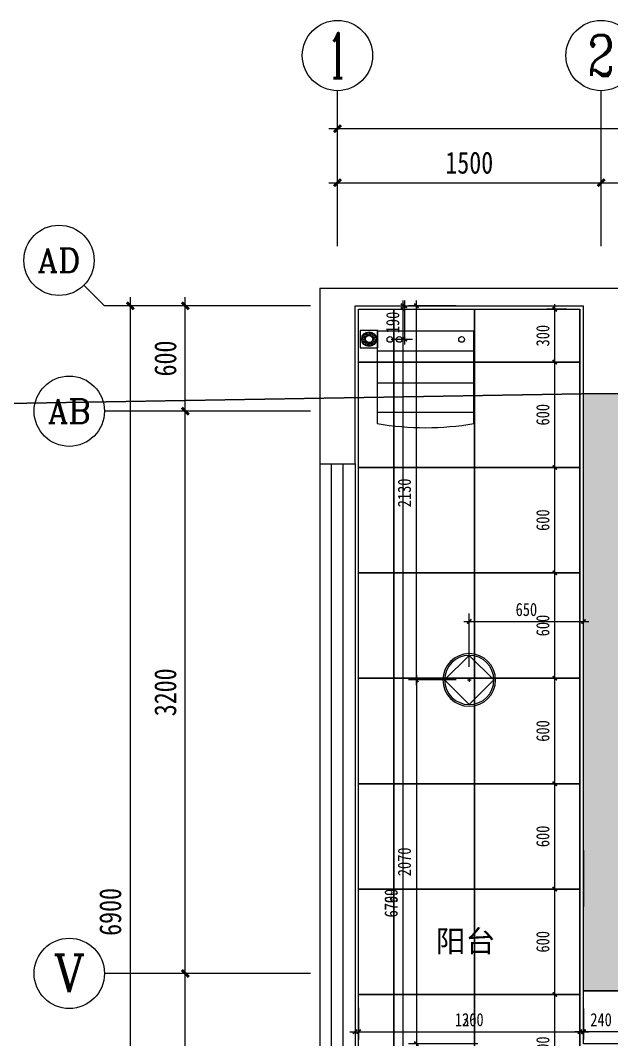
# Model space of a CAD drawing. Extents: x 3479 to 4537415, y 306 to 366510.
# Drawn here: x 4388179 to 4391543, y 276686 to 282488 of the extents above; entities that cross this region are included whole.
import ezdxf
from ezdxf.enums import TextEntityAlignment as Align

# ---------------------------------------------------------------- set-up
doc = ezdxf.new("R2010")
doc.units = 0
doc.header["$LTSCALE"] = 10
doc.header["$MEASUREMENT"] = 0
doc.header["$PDMODE"] = 35
doc.linetypes.add('DASH', pattern=[0.35, 0.25, -0.1])
doc.layers.get('Defpoints').update_dxf_attribs({"color": 49, "linetype": 'DASH'})
for name, color, linetype in [('AXIS', 3, 'Continuous'), ('AXIS_TEXT', 7, 'Continuous'), ('C-LIGHT', 3, 'Continuous'), ('C-LIGHT-DIM', 3, 'Continuous'), ('COLU', 1, 'Continuous'), ('COLU_HATCH', 251, 'Continuous'), ('P-FLOOR', 117, 'Continuous'), ('P-FURNITURE', 8, 'Continuous'), ('P-NEWWALL', 3, 'Continuous'), ('P-TEXT', 15, 'Continuous'), ('P-WALL', 5, 'Continuous'), ('P-WALL FIN', 4, 'Continuous'), ('P-WALL-DIM', 3, 'Continuous'), ('P-WINDOWS', 134, 'Continuous'), ('PUB_DIM', 3, 'Continuous'), ('问题', 2, 'DASH')]:
    doc.layers.add(name, color=color, linetype=linetype)
doc.styles.add('-宋体', font='simkai.ttf', dxfattribs={"width": 0.8})
doc.styles.add('_TCH_AXIS', font='COMPLEX', dxfattribs={"bigfont": 'GBCBIG'})
doc.styles.add('COMPLEX', font='COMPLEX')
doc.styles.add('WRYH', font='')
doc.styles.get('WRYH').set_extended_font_data('Microsoft YaHei')
doc.dimstyles.new('DIM-030', dxfattribs={"dimscale": 30, "dimtxt": 2.5, "dimasz": 0.8, "dimexe": 1.5, "dimexo": 2.5, "dimgap": 1, "dimtad": 1, "dimdec": 0, "dimzin": 12, "dimdsep": 46, "dimtxsty": '-宋体', "dimblk": 'ARCHTICK', "dimcen": 0, "dimdle": 1, "dimclrd": 256, "dimclre": 256, "dimclrt": 9, "dimadec": 0, "dimazin": 0, "dimtfac": 1, "dimtdec": 0, "dimtmove": 2, "dimatfit": 3, "dimldrblk": 'DOT', "dimfxl": 1, "dimtolj": 1, "dimtzin": 12, "dimarcsym": 0})
doc.dimstyles.new('DIM-050', dxfattribs={"dimscale": 50, "dimtxt": 2.5, "dimasz": 0.8, "dimexe": 1.5, "dimexo": 2.5, "dimgap": 1, "dimtad": 1, "dimdec": 0, "dimzin": 12, "dimdsep": 46, "dimtxsty": '-宋体', "dimblk": 'ARCHTICK', "dimcen": 0, "dimdle": 1, "dimclrd": 256, "dimclre": 256, "dimclrt": 9, "dimadec": 0, "dimazin": 0, "dimtfac": 1, "dimtdec": 0, "dimtix": 1, "dimtmove": 2, "dimatfit": 3, "dimldrblk": 'DOT', "dimfxl": 1.5, "dimtolj": 1, "dimtzin": 12, "dimarcsym": 0})

# ---------------------------------------------------------------- blocks, each defined once
blk = doc.blocks.new('A$C08FD2BA4')
at = {"layer": 'P-FURNITURE'}
for p, q in [((526.3, 550), (0, 550)), ((0, 550), (0, 0)), ((113.7, 550), (113.7, 0)), ((296.2, 550), (296.2, 0)), ((464.2, 550), (464.2, 0)), ((0, 0), (526.3, 0))]:
    blk.add_line(p, q, dxfattribs=at)
for centre in [(47.4, 479.7), (47.4, 125), (47.4, 71.6)]:
    blk.add_circle(centre, 16.3, dxfattribs=at)
blk.add_arc((-1057.3, 275), 1607.3, 350.14865, 9.85138, dxfattribs=at)
blk = doc.blocks.new('_ArchTick')
at = {"color": 0, "linetype": 'ByBlock', "const_width": 0.4}
blk.add_lwpolyline([(-0.5, -0.5), (0.5, 0.5)], dxfattribs=at)
blk = doc.blocks.new('*D1446')
at = {"layer": 'Defpoints', "color": 0, "transparency": 16777216}
for p in [(4389117.6, 280863.2), (4389631.1, 280863.2), (4389631.1, 280263.2)]:
    blk.add_point(p, dxfattribs=at)
at = {"layer": 'PUB_DIM', "lineweight": -2, "transparency": 16777216}
for p, q in [((4389117.6, 280213.2), (4389117.6, 280913.2)), ((4389506.1, 280863.2), (4389042.6, 280863.2)), ((4389506.1, 280263.2), (4389042.6, 280263.2))]:
    blk.add_line(p, q, dxfattribs=at)
at = {"layer": 'PUB_DIM', "lineweight": -2, "transparency": 16777216, "xscale": 40, "yscale": 40, "zscale": 40}
for p, rotation in [((4389117.6, 280863.2), 90), ((4389117.6, 280263.2), 270)]:
    blk.add_blockref('_ArchTick', p, dxfattribs=dict(at, rotation=rotation))
at = {"layer": 'PUB_DIM', "color": 9, "transparency": 16777216, "insert": (4389004.4, 280563.2), "char_height": 125, "attachment_point": 5, "rotation": 90, "style": '-宋体'}
blk.add_mtext('\\A1;600', dxfattribs=at)
blk = doc.blocks.new('_Dot')
at = {"color": 0, "linetype": 'ByBlock', "lineweight": -2}
blk.add_line((-0.5, 0), (-1, 0), dxfattribs=at)
at = {"color": 0, "linetype": 'ByBlock', "const_width": 0.5}
blk.add_lwpolyline([(-0.25, 0, 1), (0.25, 0, 1)], format="xyb", close=True, dxfattribs=at)
blk = doc.blocks.new('*D1447')
at = {"layer": 'Defpoints', "color": 0, "transparency": 16777216}
for p in [(4389117.6, 280263.2), (4389631.1, 280263.2), (4389631.1, 277063.2)]:
    blk.add_point(p, dxfattribs=at)
at = {"layer": 'PUB_DIM', "lineweight": -2, "transparency": 16777216}
for p, q in [((4389117.6, 277013.2), (4389117.6, 280313.2)), ((4389506.1, 280263.2), (4389042.6, 280263.2)), ((4389506.1, 277063.2), (4389042.6, 277063.2))]:
    blk.add_line(p, q, dxfattribs=at)
at = {"layer": 'PUB_DIM', "lineweight": -2, "transparency": 16777216, "xscale": 40, "yscale": 40, "zscale": 40}
for p, rotation in [((4389117.6, 280263.2), 90), ((4389117.6, 277063.2), 270)]:
    blk.add_blockref('_ArchTick', p, dxfattribs=dict(at, rotation=rotation))
at = {"layer": 'PUB_DIM', "color": 9, "transparency": 16777216, "insert": (4389004.4, 278663.2), "char_height": 125, "attachment_point": 5, "rotation": 90, "style": '-宋体'}
blk.add_mtext('\\A1;3200', dxfattribs=at)
blk = doc.blocks.new('*D247')
at = {"layer": 'Defpoints', "color": 0, "transparency": 16777216}
for p in [(4389117.6, 277063.2), (4389631.1, 277063.2), (4389631.1, 273963.2)]:
    blk.add_point(p, dxfattribs=at)
at = {"layer": 'PUB_DIM', "lineweight": -2, "transparency": 16777216}
for p, q in [((4389117.6, 273913.2), (4389117.6, 277113.2)), ((4389506.1, 277063.2), (4389042.6, 277063.2)), ((4389506.1, 273963.2), (4389042.6, 273963.2))]:
    blk.add_line(p, q, dxfattribs=at)
at = {"layer": 'PUB_DIM', "lineweight": -2, "transparency": 16777216, "xscale": 40, "yscale": 40, "zscale": 40}
for p, rotation in [((4389117.6, 277063.2), 90), ((4389117.6, 273963.2), 270)]:
    blk.add_blockref('_ArchTick', p, dxfattribs=dict(at, rotation=rotation))
at = {"layer": 'PUB_DIM', "color": 9, "transparency": 16777216, "insert": (4388934.4, 275513.2), "char_height": 125, "attachment_point": 5, "rotation": 90, "style": '-宋体'}
blk.add_mtext('\\A1;3100', dxfattribs=at)
blk = doc.blocks.new('*D483')
at = {"layer": 'Defpoints', "color": 0, "transparency": 16777216}
for p in [(4391483.5, 281563.9), (4389983.5, 281140), (4391483.5, 281140)]:
    blk.add_point(p, dxfattribs=at)
at = {"layer": 'PUB_DIM', "lineweight": -2, "transparency": 16777216}
for p, q in [((4389983.5, 281265), (4389983.5, 281638.9)), ((4391483.5, 281265), (4391483.5, 281638.9)), ((4389933.5, 281563.9), (4391533.5, 281563.9))]:
    blk.add_line(p, q, dxfattribs=at)
at = {"layer": 'PUB_DIM', "lineweight": -2, "transparency": 16777216, "xscale": 40, "yscale": 40, "zscale": 40, "rotation": 180}
blk.add_blockref('_ArchTick', (4389983.5, 281563.9), dxfattribs=at)
at = {"layer": 'PUB_DIM', "lineweight": -2, "transparency": 16777216, "xscale": 40, "yscale": 40, "zscale": 40}
blk.add_blockref('_ArchTick', (4391483.5, 281563.9), dxfattribs=at)
at = {"layer": 'PUB_DIM', "color": 9, "transparency": 16777216, "insert": (4390733.5, 281677.1), "char_height": 125, "attachment_point": 5, "style": '-宋体'}
blk.add_mtext('\\A1;1500', dxfattribs=at)
blk = doc.blocks.new('*D484')
at = {"layer": 'Defpoints', "color": 0, "transparency": 16777216}
for p in [(4394683.5, 281563.9), (4391483.5, 281140), (4394683.5, 281140)]:
    blk.add_point(p, dxfattribs=at)
at = {"layer": 'PUB_DIM', "lineweight": -2, "transparency": 16777216}
for p, q in [((4391483.5, 281265), (4391483.5, 281638.9)), ((4394683.5, 281265), (4394683.5, 281638.9)), ((4391433.5, 281563.9), (4394733.5, 281563.9))]:
    blk.add_line(p, q, dxfattribs=at)
at = {"layer": 'PUB_DIM', "lineweight": -2, "transparency": 16777216, "xscale": 40, "yscale": 40, "zscale": 40, "rotation": 180}
blk.add_blockref('_ArchTick', (4391483.5, 281563.9), dxfattribs=at)
at = {"layer": 'PUB_DIM', "lineweight": -2, "transparency": 16777216, "xscale": 40, "yscale": 40, "zscale": 40}
blk.add_blockref('_ArchTick', (4394683.5, 281563.9), dxfattribs=at)
at = {"layer": 'PUB_DIM', "color": 9, "transparency": 16777216, "insert": (4393083.5, 281677.1), "char_height": 125, "attachment_point": 5, "style": '-宋体'}
blk.add_mtext('\\A1;3200', dxfattribs=at)
blk = doc.blocks.new('*D481')
at = {"layer": 'Defpoints', "color": 0, "transparency": 16777216}
for p in [(4398383.5, 281871.5), (4389983.5, 281140), (4398383.5, 281140)]:
    blk.add_point(p, dxfattribs=at)
at = {"layer": 'PUB_DIM', "lineweight": -2, "transparency": 16777216}
for p, q in [((4389983.5, 281265), (4389983.5, 281946.5)), ((4398383.5, 281265), (4398383.5, 281946.5)), ((4389933.5, 281871.5), (4398433.5, 281871.5))]:
    blk.add_line(p, q, dxfattribs=at)
at = {"layer": 'PUB_DIM', "lineweight": -2, "transparency": 16777216, "xscale": 40, "yscale": 40, "zscale": 40, "rotation": 180}
blk.add_blockref('_ArchTick', (4389983.5, 281871.5), dxfattribs=at)
at = {"layer": 'PUB_DIM', "lineweight": -2, "transparency": 16777216, "xscale": 40, "yscale": 40, "zscale": 40}
blk.add_blockref('_ArchTick', (4398383.5, 281871.5), dxfattribs=at)
at = {"layer": 'PUB_DIM', "color": 9, "transparency": 16777216, "insert": (4394183.5, 281984.7), "char_height": 125, "attachment_point": 5, "style": '-宋体'}
blk.add_mtext('\\A1;8400', dxfattribs=at)
blk = doc.blocks.new('*D246')
at = {"layer": 'Defpoints', "color": 0, "transparency": 16777216}
for p in [(4389631.1, 280863.2), (4388804.4, 273963.2), (4389631.1, 273963.2)]:
    blk.add_point(p, dxfattribs=at)
at = {"layer": 'PUB_DIM', "lineweight": -2, "transparency": 16777216}
for p, q in [((4388804.4, 280913.2), (4388804.4, 273913.2)), ((4389506.1, 280863.2), (4388729.4, 280863.2)), ((4389506.1, 273963.2), (4388729.4, 273963.2))]:
    blk.add_line(p, q, dxfattribs=at)
at = {"layer": 'PUB_DIM', "lineweight": -2, "transparency": 16777216, "xscale": 40, "yscale": 40, "zscale": 40}
for p, rotation in [((4388804.4, 280863.2), 90), ((4388804.4, 273963.2), 270)]:
    blk.add_blockref('_ArchTick', p, dxfattribs=dict(at, rotation=rotation))
at = {"layer": 'PUB_DIM', "color": 9, "transparency": 16777216, "insert": (4388691.2, 277413.2), "char_height": 125, "attachment_point": 5, "rotation": 90, "style": '-宋体'}
blk.add_mtext('\\A1;6900', dxfattribs=at)
blk = doc.blocks.new('*D126')
at = {"layer": 'Defpoints', "color": 0, "ltscale": 2, "transparency": 16777216}
for p in [(4390103.5, 276941.4), (4391363.5, 276937.7), (4391363.5, 276731.6)]:
    blk.add_point(p, dxfattribs=at)
at = {"layer": 'P-WALL-DIM', "lineweight": -2, "ltscale": 2, "transparency": 16777216}
for p, q in [((4390103.5, 276866.4), (4390103.5, 276686.6)), ((4391363.5, 276862.7), (4391363.5, 276686.6)), ((4390073.5, 276731.6), (4391393.5, 276731.6))]:
    blk.add_line(p, q, dxfattribs=at)
at = {"layer": 'P-WALL-DIM', "lineweight": -2, "ltscale": 2, "transparency": 16777216, "xscale": 24, "yscale": 24, "zscale": 24, "rotation": 180}
blk.add_blockref('_ArchTick', (4390103.5, 276731.6), dxfattribs=at)
at = {"layer": 'P-WALL-DIM', "lineweight": -2, "ltscale": 2, "transparency": 16777216, "xscale": 24, "yscale": 24, "zscale": 24}
blk.add_blockref('_ArchTick', (4391363.5, 276731.6), dxfattribs=at)
at = {"layer": 'P-WALL-DIM', "color": 9, "ltscale": 2, "transparency": 16777216, "insert": (4390733.5, 276799.5), "char_height": 75, "attachment_point": 5, "style": '-宋体'}
blk.add_mtext('\\A1;1260', dxfattribs=at)
blk = doc.blocks.new('*D125')
at = {"layer": 'Defpoints', "color": 0, "ltscale": 2, "transparency": 16777216}
for p in [(4390103.5, 280843.2), (4390356.7, 280843.2), (4390103.5, 274083.2)]:
    blk.add_point(p, dxfattribs=at)
at = {"layer": 'P-WALL-DIM', "lineweight": -2, "ltscale": 2, "transparency": 16777216}
for p, q in [((4390356.7, 274053.2), (4390356.7, 280873.2)), ((4390178.5, 280843.2), (4390401.7, 280843.2)), ((4390178.5, 274083.2), (4390401.7, 274083.2))]:
    blk.add_line(p, q, dxfattribs=at)
at = {"layer": 'P-WALL-DIM', "lineweight": -2, "ltscale": 2, "transparency": 16777216, "xscale": 24, "yscale": 24, "zscale": 24}
for p, rotation in [((4390356.7, 280843.2), 90), ((4390356.7, 274083.2), 270)]:
    blk.add_blockref('_ArchTick', p, dxfattribs=dict(at, rotation=rotation))
at = {"layer": 'P-WALL-DIM', "color": 9, "ltscale": 2, "transparency": 16777216, "insert": (4390288.8, 277463.2), "char_height": 75, "attachment_point": 5, "rotation": 90, "style": '-宋体'}
blk.add_mtext('\\A1;6760', dxfattribs=at)
blk = doc.blocks.new('吸顶灯')
at = {"layer": 'C-LIGHT', "color": 8}
for p, q in [((0, 140), (-140, 0)), ((140, 0), (0, 140)), ((-140, 0), (0, -140)), ((0, 10), (0, -10)), ((10, 0), (-10, 0)), ((0, -140), (140, 0))]:
    blk.add_line(p, q, dxfattribs=at)
at = {"layer": 'C-LIGHT'}
blk.add_circle((0, 0), 150, dxfattribs=at)
at = {"layer": 'C-LIGHT', "color": 8}
blk.add_circle((0, 0), 140, dxfattribs=at)
blk = doc.blocks.new('*D192')
at = {"layer": 'C-LIGHT-DIM', "lineweight": -2, "transparency": 16777216}
for p, q in [((4390733.5, 278808.4), (4390733.5, 279111.4)), ((4391383.5, 278808.4), (4391383.5, 279111.4)), ((4390703.5, 279066.4), (4391413.5, 279066.4))]:
    blk.add_line(p, q, dxfattribs=at)
at = {"layer": 'Defpoints', "color": 0, "transparency": 16777216}
for p in [(4391383.5, 279066.4), (4390733.5, 278733.4), (4391383.5, 278733.4)]:
    blk.add_point(p, dxfattribs=at)
at = {"layer": 'C-LIGHT-DIM', "lineweight": -2, "transparency": 16777216, "xscale": 24, "yscale": 24, "zscale": 24, "rotation": 180}
blk.add_blockref('_ArchTick', (4390733.5, 279066.4), dxfattribs=at)
at = {"layer": 'C-LIGHT-DIM', "lineweight": -2, "transparency": 16777216, "xscale": 24, "yscale": 24, "zscale": 24}
blk.add_blockref('_ArchTick', (4391383.5, 279066.4), dxfattribs=at)
at = {"layer": 'C-LIGHT-DIM', "color": 9, "transparency": 16777216, "insert": (4391058.5, 279134.3), "char_height": 75, "attachment_point": 5, "style": '-宋体'}
blk.add_mtext('\\A1;650', dxfattribs=at)
blk = doc.blocks.new('*D193')
at = {"layer": 'C-LIGHT-DIM', "lineweight": -2, "transparency": 16777216}
for p, q in [((4390432.5, 278763.4), (4390432.5, 276633.2)), ((4390658.5, 278733.4), (4390387.5, 278733.4)), ((4390781.9, 276663.2), (4390387.5, 276663.2))]:
    blk.add_line(p, q, dxfattribs=at)
at = {"layer": 'Defpoints', "color": 0, "transparency": 16777216}
for p in [(4390733.5, 278733.4), (4390432.5, 276663.2), (4390856.9, 276663.2)]:
    blk.add_point(p, dxfattribs=at)
at = {"layer": 'C-LIGHT-DIM', "lineweight": -2, "transparency": 16777216, "xscale": 24, "yscale": 24, "zscale": 24}
for p, rotation in [((4390432.5, 278733.4), 90), ((4390432.5, 276663.2), 270)]:
    blk.add_blockref('_ArchTick', p, dxfattribs=dict(at, rotation=rotation))
at = {"layer": 'C-LIGHT-DIM', "color": 9, "transparency": 16777216, "insert": (4390364.6, 277698.3), "char_height": 75, "attachment_point": 5, "rotation": 90, "style": '-宋体'}
blk.add_mtext('\\A1;2070', dxfattribs=at)
blk = doc.blocks.new('*D194')
at = {"layer": 'C-LIGHT-DIM', "lineweight": -2, "transparency": 16777216}
for p, q in [((4390432.5, 276693.2), (4390432.5, 275623.4)), ((4390781.9, 276663.2), (4390387.5, 276663.2)), ((4390658.5, 275653.4), (4390387.5, 275653.4))]:
    blk.add_line(p, q, dxfattribs=at)
at = {"layer": 'Defpoints', "color": 0, "transparency": 16777216}
for p in [(4390856.9, 276663.2), (4390432.5, 275653.4), (4390733.5, 275653.4)]:
    blk.add_point(p, dxfattribs=at)
at = {"layer": 'C-LIGHT-DIM', "lineweight": -2, "transparency": 16777216, "xscale": 24, "yscale": 24, "zscale": 24}
for p, rotation in [((4390432.5, 276663.2), 90), ((4390432.5, 275653.4), 270)]:
    blk.add_blockref('_ArchTick', p, dxfattribs=dict(at, rotation=rotation))
at = {"layer": 'C-LIGHT-DIM', "color": 9, "transparency": 16777216, "insert": (4390364.6, 276158.3), "char_height": 75, "attachment_point": 5, "rotation": 90, "style": '-宋体'}
blk.add_mtext('\\A1;1010', dxfattribs=at)
blk = doc.blocks.new('*D197')
at = {"layer": 'C-LIGHT-DIM', "lineweight": -2, "transparency": 16777216}
for p, q in [((4390658.5, 280863.2), (4390387.5, 280863.2)), ((4390432.5, 278703.4), (4390432.5, 280893.2)), ((4390658.5, 278733.4), (4390387.5, 278733.4))]:
    blk.add_line(p, q, dxfattribs=at)
at = {"layer": 'Defpoints', "color": 0, "transparency": 16777216}
for p in [(4390432.5, 280863.2), (4390733.5, 280863.2), (4390733.5, 278733.4)]:
    blk.add_point(p, dxfattribs=at)
at = {"layer": 'C-LIGHT-DIM', "lineweight": -2, "transparency": 16777216, "xscale": 24, "yscale": 24, "zscale": 24}
for p, rotation in [((4390432.5, 280863.2), 90), ((4390432.5, 278733.4), 270)]:
    blk.add_blockref('_ArchTick', p, dxfattribs=dict(at, rotation=rotation))
at = {"layer": 'C-LIGHT-DIM', "color": 9, "transparency": 16777216, "insert": (4390364.6, 279798.3), "char_height": 75, "attachment_point": 5, "rotation": 90, "style": '-宋体'}
blk.add_mtext('\\A1;2130', dxfattribs=at)
blk = doc.blocks.new('*D213')
at = {"layer": 'Defpoints', "color": 0, "transparency": 16777216}
for p in [(4391363.5, 276937.7), (4391603.5, 276943.2), (4391363.5, 276731.6)]:
    blk.add_point(p, dxfattribs=at)
at = {"layer": 'P-WALL-DIM', "lineweight": -2, "transparency": 16777216}
for p, q in [((4391363.5, 276862.7), (4391363.5, 276686.6)), ((4391603.5, 276868.2), (4391603.5, 276686.6)), ((4391633.5, 276731.6), (4391333.5, 276731.6))]:
    blk.add_line(p, q, dxfattribs=at)
at = {"layer": 'P-WALL-DIM', "lineweight": -2, "transparency": 16777216, "xscale": 24, "yscale": 24, "zscale": 24, "rotation": 180}
blk.add_blockref('_ArchTick', (4391363.5, 276731.6), dxfattribs=at)
at = {"layer": 'P-WALL-DIM', "lineweight": -2, "transparency": 16777216, "xscale": 24, "yscale": 24, "zscale": 24}
blk.add_blockref('_ArchTick', (4391603.5, 276731.6), dxfattribs=at)
at = {"layer": 'P-WALL-DIM', "color": 9, "transparency": 16777216, "insert": (4391483.5, 276799.5), "char_height": 75, "attachment_point": 5, "style": '-宋体'}
blk.add_mtext('\\A1;240', dxfattribs=at)
blk = doc.blocks.new('*D293')
at = {"layer": 'Defpoints', "color": 0, "transparency": 16777216}
for p in [(4391220.2, 276943.2), (4391363.5, 276943.2), (4391363.5, 276343.2)]:
    blk.add_point(p, dxfattribs=at)
at = {"layer": 'P-FLOOR', "lineweight": -2, "transparency": 16777216}
for p, q in [((4391220.2, 276313.2), (4391220.2, 276973.2)), ((4391288.5, 276943.2), (4391175.2, 276943.2)), ((4391288.5, 276343.2), (4391175.2, 276343.2))]:
    blk.add_line(p, q, dxfattribs=at)
at = {"layer": 'P-FLOOR', "lineweight": -2, "transparency": 16777216, "xscale": 24, "yscale": 24, "zscale": 24}
for p, rotation in [((4391220.2, 276943.2), 90), ((4391220.2, 276343.2), 270)]:
    blk.add_blockref('_ArchTick', p, dxfattribs=dict(at, rotation=rotation))
at = {"layer": 'P-FLOOR', "color": 9, "transparency": 16777216, "insert": (4391152.3, 276643.2), "char_height": 75, "attachment_point": 5, "rotation": 90, "style": '-宋体'}
blk.add_mtext('\\A1;600', dxfattribs=at)
blk = doc.blocks.new('*D294')
at = {"layer": 'Defpoints', "color": 0, "transparency": 16777216}
for p in [(4391220.2, 277543.2), (4391363.5, 277543.2), (4391363.5, 276943.2)]:
    blk.add_point(p, dxfattribs=at)
at = {"layer": 'P-FLOOR', "lineweight": -2, "transparency": 16777216}
for p, q in [((4391288.5, 277543.2), (4391175.2, 277543.2)), ((4391220.2, 276913.2), (4391220.2, 277573.2)), ((4391288.5, 276943.2), (4391175.2, 276943.2))]:
    blk.add_line(p, q, dxfattribs=at)
at = {"layer": 'P-FLOOR', "lineweight": -2, "transparency": 16777216, "xscale": 24, "yscale": 24, "zscale": 24}
for p, rotation in [((4391220.2, 277543.2), 90), ((4391220.2, 276943.2), 270)]:
    blk.add_blockref('_ArchTick', p, dxfattribs=dict(at, rotation=rotation))
at = {"layer": 'P-FLOOR', "color": 9, "transparency": 16777216, "insert": (4391152.3, 277243.2), "char_height": 75, "attachment_point": 5, "rotation": 90, "style": '-宋体'}
blk.add_mtext('\\A1;600', dxfattribs=at)
blk = doc.blocks.new('*D295')
at = {"layer": 'Defpoints', "color": 0, "transparency": 16777216}
for p in [(4391220.2, 278143.2), (4391363.5, 278143.2), (4391363.5, 277543.2)]:
    blk.add_point(p, dxfattribs=at)
at = {"layer": 'P-FLOOR', "lineweight": -2, "transparency": 16777216}
for p, q in [((4391288.5, 278143.2), (4391175.2, 278143.2)), ((4391220.2, 277513.2), (4391220.2, 278173.2)), ((4391288.5, 277543.2), (4391175.2, 277543.2))]:
    blk.add_line(p, q, dxfattribs=at)
at = {"layer": 'P-FLOOR', "lineweight": -2, "transparency": 16777216, "xscale": 24, "yscale": 24, "zscale": 24}
for p, rotation in [((4391220.2, 278143.2), 90), ((4391220.2, 277543.2), 270)]:
    blk.add_blockref('_ArchTick', p, dxfattribs=dict(at, rotation=rotation))
at = {"layer": 'P-FLOOR', "color": 9, "transparency": 16777216, "insert": (4391152.3, 277843.2), "char_height": 75, "attachment_point": 5, "rotation": 90, "style": '-宋体'}
blk.add_mtext('\\A1;600', dxfattribs=at)
blk = doc.blocks.new('*D296')
at = {"layer": 'Defpoints', "color": 0, "transparency": 16777216}
for p in [(4391220.2, 278743.2), (4391363.5, 278743.2), (4391363.5, 278143.2)]:
    blk.add_point(p, dxfattribs=at)
at = {"layer": 'P-FLOOR', "lineweight": -2, "transparency": 16777216}
for p, q in [((4391220.2, 278113.2), (4391220.2, 278773.2)), ((4391288.5, 278743.2), (4391175.2, 278743.2)), ((4391288.5, 278143.2), (4391175.2, 278143.2))]:
    blk.add_line(p, q, dxfattribs=at)
at = {"layer": 'P-FLOOR', "lineweight": -2, "transparency": 16777216, "xscale": 24, "yscale": 24, "zscale": 24}
for p, rotation in [((4391220.2, 278743.2), 90), ((4391220.2, 278143.2), 270)]:
    blk.add_blockref('_ArchTick', p, dxfattribs=dict(at, rotation=rotation))
at = {"layer": 'P-FLOOR', "color": 9, "transparency": 16777216, "insert": (4391152.3, 278443.2), "char_height": 75, "attachment_point": 5, "rotation": 90, "style": '-宋体'}
blk.add_mtext('\\A1;600', dxfattribs=at)
blk = doc.blocks.new('*D297')
at = {"layer": 'Defpoints', "color": 0, "transparency": 16777216}
for p in [(4391220.2, 279343.2), (4391363.5, 279343.2), (4391363.5, 278743.2)]:
    blk.add_point(p, dxfattribs=at)
at = {"layer": 'P-FLOOR', "lineweight": -2, "transparency": 16777216}
for p, q in [((4391288.5, 279343.2), (4391175.2, 279343.2)), ((4391220.2, 278713.2), (4391220.2, 279373.2)), ((4391288.5, 278743.2), (4391175.2, 278743.2))]:
    blk.add_line(p, q, dxfattribs=at)
at = {"layer": 'P-FLOOR', "lineweight": -2, "transparency": 16777216, "xscale": 24, "yscale": 24, "zscale": 24}
for p, rotation in [((4391220.2, 279343.2), 90), ((4391220.2, 278743.2), 270)]:
    blk.add_blockref('_ArchTick', p, dxfattribs=dict(at, rotation=rotation))
at = {"layer": 'P-FLOOR', "color": 9, "transparency": 16777216, "insert": (4391152.3, 279043.2), "char_height": 75, "attachment_point": 5, "rotation": 90, "style": '-宋体'}
blk.add_mtext('\\A1;600', dxfattribs=at)
blk = doc.blocks.new('*D298')
at = {"layer": 'Defpoints', "color": 0, "transparency": 16777216}
for p in [(4391220.2, 279943.2), (4391363.5, 279943.2), (4391363.5, 279343.2)]:
    blk.add_point(p, dxfattribs=at)
at = {"layer": 'P-FLOOR', "lineweight": -2, "transparency": 16777216}
for p, q in [((4391288.5, 279943.2), (4391175.2, 279943.2)), ((4391220.2, 279313.2), (4391220.2, 279973.2)), ((4391288.5, 279343.2), (4391175.2, 279343.2))]:
    blk.add_line(p, q, dxfattribs=at)
at = {"layer": 'P-FLOOR', "lineweight": -2, "transparency": 16777216, "xscale": 24, "yscale": 24, "zscale": 24}
for p, rotation in [((4391220.2, 279943.2), 90), ((4391220.2, 279343.2), 270)]:
    blk.add_blockref('_ArchTick', p, dxfattribs=dict(at, rotation=rotation))
at = {"layer": 'P-FLOOR', "color": 9, "transparency": 16777216, "insert": (4391152.3, 279643.2), "char_height": 75, "attachment_point": 5, "rotation": 90, "style": '-宋体'}
blk.add_mtext('\\A1;600', dxfattribs=at)
blk = doc.blocks.new('*D299')
at = {"layer": 'Defpoints', "color": 0, "transparency": 16777216}
for p in [(4391220.2, 280543.2), (4391363.5, 280543.2), (4391363.5, 279943.2)]:
    blk.add_point(p, dxfattribs=at)
at = {"layer": 'P-FLOOR', "lineweight": -2, "transparency": 16777216}
for p, q in [((4391220.2, 279913.2), (4391220.2, 280573.2)), ((4391288.5, 280543.2), (4391175.2, 280543.2)), ((4391288.5, 279943.2), (4391175.2, 279943.2))]:
    blk.add_line(p, q, dxfattribs=at)
at = {"layer": 'P-FLOOR', "lineweight": -2, "transparency": 16777216, "xscale": 24, "yscale": 24, "zscale": 24}
for p, rotation in [((4391220.2, 280543.2), 90), ((4391220.2, 279943.2), 270)]:
    blk.add_blockref('_ArchTick', p, dxfattribs=dict(at, rotation=rotation))
at = {"layer": 'P-FLOOR', "color": 9, "transparency": 16777216, "insert": (4391152.3, 280243.2), "char_height": 75, "attachment_point": 5, "rotation": 90, "style": '-宋体'}
blk.add_mtext('\\A1;600', dxfattribs=at)
blk = doc.blocks.new('*D300')
at = {"layer": 'Defpoints', "color": 0, "transparency": 16777216}
for p in [(4391220.2, 280843.2), (4391363.5, 280843.2), (4391363.5, 280543.2)]:
    blk.add_point(p, dxfattribs=at)
at = {"layer": 'P-FLOOR', "lineweight": -2, "transparency": 16777216}
for p, q in [((4391220.2, 280513.2), (4391220.2, 280873.2)), ((4391288.5, 280843.2), (4391175.2, 280843.2)), ((4391288.5, 280543.2), (4391175.2, 280543.2))]:
    blk.add_line(p, q, dxfattribs=at)
at = {"layer": 'P-FLOOR', "lineweight": -2, "transparency": 16777216, "xscale": 24, "yscale": 24, "zscale": 24}
for p, rotation in [((4391220.2, 280843.2), 90), ((4391220.2, 280543.2), 270)]:
    blk.add_blockref('_ArchTick', p, dxfattribs=dict(at, rotation=rotation))
at = {"layer": 'P-FLOOR', "color": 9, "transparency": 16777216, "insert": (4391152.3, 280693.2), "char_height": 75, "attachment_point": 5, "rotation": 90, "style": '-宋体'}
blk.add_mtext('\\A1;300', dxfattribs=at)
blk = doc.blocks.new('$ATTACHMENT$00000338')
at = {"elevation": 0}
blk.add_lwpolyline([(-50, -50), (50, -50), (50, 50), (-50, 50)], close=True, dxfattribs=at)
for points in [[(-36.9, 2.5, -0.08388), (-34, 14.5, 0.097928), (-24.5, 5.1, 0.099951), (-24.5, -4.7, -0.130216)], [(-28.4, 23.7, -0.08388), (-19, 31.7, 0.097928), (-16.8, 18.5, 0.099951), (-22.6, 10.6, -0.130216)], [(-9, 35.9, -0.08388), (3.3, 36.9, 0.097928), (-2.7, 24.9, 0.099951), (-12.1, 21.9, -0.130216)], [(13.8, 34.3, -0.08388), (24.3, 27.9, 0.097928), (12.5, 21.7, 0.099951), (3.1, 24.8, -0.130216)], [(31.3, 19.7, -0.08388), (36.1, 8.3, 0.097928), (22.8, 10.2, 0.099951), (17.1, 18.3, -0.130216)], [(36.9, -2.5, -0.08388), (34, -14.5, 0.097928), (24.5, -5.1, 0.099951), (24.5, 4.7, -0.130216)], [(-31.3, -19.7, -0.08388), (-36.1, -8.3, 0.097928), (-22.8, -10.2, 0.099951), (-17.1, -18.3, -0.130216)], [(-13.8, -34.3, -0.08388), (-24.3, -27.9, 0.097928), (-12.5, -21.7, 0.099951), (-3.1, -24.8, -0.130216)], [(9, -35.9, -0.08388), (-3.3, -36.9, 0.097928), (2.7, -24.9, 0.099951), (12.1, -21.9, -0.130216)], [(28.4, -23.7, -0.08388), (19, -31.7, 0.097928), (16.8, -18.5, 0.099951), (22.6, -10.6, -0.130216)]]:
    blk.add_lwpolyline(points, format="xyb", close=True, dxfattribs=at)
for radius in [42, 40, 22, 20]:
    blk.add_circle((0, 0, 0), radius)
blk = doc.blocks.new('*D359')
at = {"layer": 'Defpoints', "color": 0, "transparency": 16777216}
for p in [(4390213.5, 280863.2), (4390366.1, 280863.2), (4390213.5, 280673.4)]:
    blk.add_point(p, dxfattribs=at)
at = {"layer": 'P-FLOOR', "lineweight": -2, "transparency": 16777216}
for p, q in [((4390288.5, 280863.2), (4390411.1, 280863.2)), ((4390366.1, 280643.4), (4390366.1, 280893.2)), ((4390288.5, 280673.4), (4390411.1, 280673.4))]:
    blk.add_line(p, q, dxfattribs=at)
at = {"layer": 'P-FLOOR', "lineweight": -2, "transparency": 16777216, "xscale": 24, "yscale": 24, "zscale": 24}
for p, rotation in [((4390366.1, 280863.2), 90), ((4390366.1, 280673.4), 270)]:
    blk.add_blockref('_ArchTick', p, dxfattribs=dict(at, rotation=rotation))
at = {"layer": 'P-FLOOR', "color": 9, "transparency": 16777216, "insert": (4390298.2, 280768.3), "char_height": 75, "attachment_point": 5, "rotation": 90, "style": '-宋体'}
blk.add_mtext('\\A1;190', dxfattribs=at)
blk = doc.blocks.new('*D372')
at = {"layer": 'Defpoints', "color": 0, "transparency": 16777216}
for p in [(4390083.5, 276941.4), (4391383.5, 276937.7), (4391383.5, 276731.6)]:
    blk.add_point(p, dxfattribs=at)
at = {"layer": 'P-NEWWALL', "lineweight": -2, "transparency": 16777216}
for p, q in [((4390083.5, 276866.4), (4390083.5, 276686.6)), ((4391383.5, 276862.7), (4391383.5, 276686.6)), ((4390053.5, 276731.6), (4391413.5, 276731.6))]:
    blk.add_line(p, q, dxfattribs=at)
at = {"layer": 'P-NEWWALL', "lineweight": -2, "transparency": 16777216, "xscale": 24, "yscale": 24, "zscale": 24, "rotation": 180}
blk.add_blockref('_ArchTick', (4390083.5, 276731.6), dxfattribs=at)
at = {"layer": 'P-NEWWALL', "lineweight": -2, "transparency": 16777216, "xscale": 24, "yscale": 24, "zscale": 24}
blk.add_blockref('_ArchTick', (4391383.5, 276731.6), dxfattribs=at)
at = {"layer": 'P-NEWWALL', "color": 9, "transparency": 16777216, "insert": (4390733.5, 276799.5), "char_height": 75, "attachment_point": 5, "style": '-宋体'}
blk.add_mtext('\\A1;1300', dxfattribs=at)
blk = doc.blocks.new('*D373')
at = {"layer": 'Defpoints', "color": 0, "transparency": 16777216}
for p in [(4390103.5, 280863.2), (4390356.7, 280863.2), (4390103.5, 274064.3)]:
    blk.add_point(p, dxfattribs=at)
at = {"layer": 'P-NEWWALL', "lineweight": -2, "transparency": 16777216}
for p, q in [((4390178.5, 280863.2), (4390401.7, 280863.2)), ((4390356.7, 274034.3), (4390356.7, 280893.2)), ((4390178.5, 274064.3), (4390401.7, 274064.3))]:
    blk.add_line(p, q, dxfattribs=at)
at = {"layer": 'P-NEWWALL', "lineweight": -2, "transparency": 16777216, "xscale": 24, "yscale": 24, "zscale": 24}
for p, rotation in [((4390356.7, 280863.2), 90), ((4390356.7, 274064.3), 270)]:
    blk.add_blockref('_ArchTick', p, dxfattribs=dict(at, rotation=rotation))
at = {"layer": 'P-NEWWALL', "color": 9, "transparency": 16777216, "insert": (4390289.2, 277463.8), "char_height": 75, "attachment_point": 5, "rotation": 90, "style": '-宋体'}
blk.add_mtext('\\A1;6799', dxfattribs=at)
blk = doc.blocks.new('_AXISO')
blk.add_circle((0, 0), 0.5)
at = {"layer": 'AXIS_TEXT', "style": 'COMPLEX', "width": 1.041667}
blk.add_attdef('A', text='', height=0.56, dxfattribs=at).set_placement((-0.25, -0.28), (0.25, -0.28), align=Align.FIT)

msp = doc.modelspace()

# ---------------------------------------------------------------- hatches: boundary and pattern name
at = {"layer": 'COLU_HATCH'}
msp.add_hatch(color=256, dxfattribs=at).paths.add_polyline_path([(4391583.5, 280163.2), (4391583.5, 277163.2), (4391983.5, 277163.2), (4391983.5, 276963.2), (4391383.5, 276963.2), (4391383.5, 280363.2), (4391983.5, 280363.2), (4391983.5, 280163.2)])

# ---------------------------------------------------------------- linework, layer by layer
at = {"layer": 'AXIS'}
for p, q in [((4389983.5, 281202.2), (4389983.5, 282087.7)), ((4391483.5, 281202.2), (4391483.5, 282087.7)), ((4388540.3, 280980.4), (4388657.5, 280863.2)), ((4389830.5, 280863.2), (4388657.5, 280863.2)), ((4389830.5, 280263.2), (4388657.5, 280263.2)), ((4389830.5, 277063.2), (4388657.5, 277063.2))]:
    msp.add_line(p, q, dxfattribs=at)
at = {"layer": 'COLU'}
msp.add_lwpolyline([(4391583.5, 280163.2), (4391583.5, 277163.2), (4391983.5, 277163.2), (4391983.5, 276963.2), (4391383.5, 276963.2), (4391383.5, 280363.2), (4391983.5, 280363.2), (4391983.5, 280163.2), (4391583.5, 280163.2)], dxfattribs=at)
at = {"layer": 'P-FLOOR'}
for points in [[(4390103.5, 280843.2), (4390303.5, 280843.2), (4390303.5, 280543.2), (4390103.5, 280543.2)], [(4390303.5, 280843.2), (4390763.5, 280843.2), (4390763.5, 280543.2), (4390303.5, 280543.2)], [(4390763.5, 280843.2), (4391363.5, 280843.2), (4391363.5, 280543.2), (4390763.5, 280543.2)], [(4390103.5, 280543.2), (4390303.5, 280543.2), (4390303.5, 279943.2), (4390103.5, 279943.2)], [(4390303.5, 280543.2), (4390763.5, 280543.2), (4390763.5, 279943.2), (4390303.5, 279943.2)], [(4390763.5, 280543.2), (4391363.5, 280543.2), (4391363.5, 279943.2), (4390763.5, 279943.2)], [(4390103.5, 279943.2), (4390303.5, 279943.2), (4390303.5, 279343.2), (4390103.5, 279343.2)], [(4390303.5, 279943.2), (4390763.5, 279943.2), (4390763.5, 279343.2), (4390303.5, 279343.2)], [(4390763.5, 279943.2), (4391363.5, 279943.2), (4391363.5, 279343.2), (4390763.5, 279343.2)], [(4390103.5, 279343.2), (4390303.5, 279343.2), (4390303.5, 278743.2), (4390103.5, 278743.2)], [(4390303.5, 279343.2), (4390763.5, 279343.2), (4390763.5, 278743.2), (4390303.5, 278743.2)], [(4390763.5, 279343.2), (4391363.5, 279343.2), (4391363.5, 278743.2), (4390763.5, 278743.2)], [(4390103.5, 278743.2), (4390303.5, 278743.2), (4390303.5, 278143.2), (4390103.5, 278143.2)], [(4390303.5, 278743.2), (4390763.5, 278743.2), (4390763.5, 278143.2), (4390303.5, 278143.2)], [(4390763.5, 278743.2), (4391363.5, 278743.2), (4391363.5, 278143.2), (4390763.5, 278143.2)], [(4390103.5, 278143.2), (4390303.5, 278143.2), (4390303.5, 277543.2), (4390103.5, 277543.2)], [(4390303.5, 278143.2), (4390763.5, 278143.2), (4390763.5, 277543.2), (4390303.5, 277543.2)], [(4390763.5, 278143.2), (4391363.5, 278143.2), (4391363.5, 277543.2), (4390763.5, 277543.2)], [(4390103.5, 277543.2), (4390303.5, 277543.2), (4390303.5, 276943.2), (4390103.5, 276943.2)], [(4390303.5, 277543.2), (4390763.5, 277543.2), (4390763.5, 276943.2), (4390303.5, 276943.2)], [(4390763.5, 277543.2), (4391363.5, 277543.2), (4391363.5, 276943.2), (4390763.5, 276943.2)], [(4390103.5, 276943.2), (4390303.5, 276943.2), (4390303.5, 276343.2), (4390103.5, 276343.2)], [(4390303.5, 276943.2), (4390763.5, 276943.2), (4390763.5, 276343.2), (4390303.5, 276343.2)], [(4390763.5, 276943.2), (4391363.5, 276943.2), (4391363.5, 276343.2), (4390763.5, 276343.2)]]:
    msp.add_lwpolyline(points, close=True, dxfattribs=at)
at = {"layer": 'P-WALL'}
for p, q in [((4389883.5, 280963.2), (4389883.5, 279963.2)), ((4389883.5, 280963.2), (4391783.5, 280963.2)), ((4390083.5, 279963.2), (4390083.5, 280863.2)), ((4390083.5, 280863.2), (4391383.5, 280863.2)), ((4391383.5, 277763.2), (4391383.5, 280863.2)), ((4389883.5, 279963.2), (4390083.5, 279963.2)), ((4391383.5, 277763.2), (4391383.5, 277443.5))]:
    msp.add_line(p, q, dxfattribs=at)
msp.add_lwpolyline([(4391383.5, 276963.2), (4391583.5, 276963.2), (4391583.5, 276663.2), (4391383.5, 276663.2)], close=True, dxfattribs=at)
at = {"layer": 'P-WALL FIN'}
for p, q in [((4390103.5, 274083.2), (4390103.5, 280843.2)), ((4390103.5, 280843.2), (4391363.5, 280843.2)), ((4391363.5, 276643.2), (4391363.5, 280843.2))]:
    msp.add_line(p, q, dxfattribs=at)
at = {"layer": 'P-WINDOWS', "ltscale": 2, "extrusion": (0, 0, -1)}
for p, q in [((4389883.5, 279963.2), (4389883.5, 273163.2)), ((4389950.1, 273135.5), (4389950.1, 279963.2)), ((4390016.8, 273195.9), (4390016.8, 279963.2)), ((4390083.5, 279963.2), (4390083.5, 273163.2))]:
    msp.add_line(p, q, dxfattribs=at)
at = {"layer": '问题', "color": 8}
msp.add_line((4387316.8, 280294.8), (4391383.5, 280363.2), dxfattribs=at)

# ---------------------------------------------------------------- block references
at = {"layer": 'AXIS'}
ref = msp.add_blockref('_AXISO', (4389983.5, 282287.7), dxfattribs=dict(at, xscale=400, yscale=400, zscale=400))
ref.add_attrib('A', '1', dxfattribs={"layer": 'AXIS_TEXT', "height": 257.4, "style": '_TCH_AXIS'}).set_placement((4389928.3, 282159.1), (4390038.6, 282159.1), align=Align.FIT)
ref = msp.add_blockref('_AXISO', (4391483.5, 282287.7), dxfattribs=dict(at, xscale=400, yscale=400, zscale=400))
ref.add_attrib('A', '2', dxfattribs={"layer": 'AXIS_TEXT', "height": 233, "style": '_TCH_AXIS'}).set_placement((4391405.8, 282171.3), (4391561.1, 282171.3), align=Align.FIT)
ref = msp.add_blockref('_AXISO', (4388398.9, 281121.8), dxfattribs=dict(at, xscale=400, yscale=400, zscale=400))
ref.add_attrib('A', 'AD', dxfattribs={"layer": 'AXIS_TEXT', "height": 135.43, "style": '_TCH_AXIS'}).set_placement((4388276.4, 281054.1), (4388521.4, 281054.1), align=Align.FIT)
ref = msp.add_blockref('_AXISO', (4388457.5, 280263.2), dxfattribs=dict(at, xscale=400, yscale=400, zscale=400))
ref.add_attrib('A', 'AB', dxfattribs={"layer": 'AXIS_TEXT', "height": 135.43, "style": '_TCH_AXIS'}).set_placement((4388334.9, 280195.5), (4388580, 280195.5), align=Align.FIT)
ref = msp.add_blockref('_AXISO', (4388457.5, 277063.2), dxfattribs=dict(at, xscale=400, yscale=400, zscale=400))
ref.add_attrib('A', 'V', dxfattribs={"layer": 'AXIS_TEXT', "height": 212.6, "style": '_TCH_AXIS'}).set_placement((4388366.4, 276956.9), (4388548.6, 276956.9), align=Align.FIT)
at = {"layer": 'C-LIGHT', "xscale": -1}
msp.add_blockref('吸顶灯', (4390733.5, 278733.4), dxfattribs=at)
at = {"layer": 'P-FLOOR'}
msp.add_blockref('$ATTACHMENT$00000338', (4390163.5, 280673.4, 0), dxfattribs=at)
at = {"layer": 'P-FURNITURE', "ltscale": 0.01, "rotation": 269.9999999999999}
msp.add_blockref('A$C08FD2BA4', (4390210.2, 280719.4), dxfattribs=at)

# ---------------------------------------------------------------- texts
at = {"layer": 'P-TEXT', "style": 'WRYH'}
msp.add_text('阳台', height=125, dxfattribs=at).set_placement((4390541.7, 277184.4))

# ---------------------------------------------------------------- dimensions: what is measured, and where the dimension line sits
at = {"layer": 'C-LIGHT-DIM'}
for base, p1, p2, picture, middle in [((4390432.5, 280863.2), (4390733.5, 278733.4), (4390733.5, 280863.2), '*D197', (4390364.6, 279798.3)), ((4390432.5, 276663.2), (4390733.5, 278733.4), (4390856.9, 276663.2), '*D193', (4390364.6, 277698.3)), ((4390432.5, 275653.4), (4390856.9, 276663.2), (4390733.5, 275653.4), '*D194', (4390364.6, 276158.3))]:
    dim = msp.add_linear_dim(base=base, p1=p1, p2=p2, angle=90, dimstyle='DIM-030', dxfattribs=at)
    dim.commit()
    dim.dimension.update_dxf_attribs({"geometry": picture, "text_midpoint": middle})
dim = msp.add_linear_dim(base=(4391383.5, 279066.4), p1=(4390733.5, 278733.4), p2=(4391383.5, 278733.4), dimstyle='DIM-030', dxfattribs=at)
dim.commit()
dim.dimension.update_dxf_attribs({"geometry": '*D192', "text_midpoint": (4391058.5, 279134.3)})
at = {"layer": 'P-FLOOR'}
for base, p1, p2, picture, middle in [((4390366.1, 280863.2), (4390213.5, 280673.4), (4390213.5, 280863.2), '*D359', (4390298.2, 280768.3)), ((4391220.2, 280843.2), (4391363.5, 280543.2), (4391363.5, 280843.2), '*D300', (4391152.3, 280693.2)), ((4391220.2, 280543.2), (4391363.5, 279943.2), (4391363.5, 280543.2), '*D299', (4391152.3, 280243.2)), ((4391220.2, 279943.2), (4391363.5, 279343.2), (4391363.5, 279943.2), '*D298', (4391152.3, 279643.2)), ((4391220.2, 279343.2), (4391363.5, 278743.2), (4391363.5, 279343.2), '*D297', (4391152.3, 279043.2)), ((4391220.2, 278743.2), (4391363.5, 278143.2), (4391363.5, 278743.2), '*D296', (4391152.3, 278443.2)), ((4391220.2, 278143.2), (4391363.5, 277543.2), (4391363.5, 278143.2), '*D295', (4391152.3, 277843.2)), ((4391220.2, 277543.2), (4391363.5, 276943.2), (4391363.5, 277543.2), '*D294', (4391152.3, 277243.2)), ((4391220.2, 276943.2), (4391363.5, 276343.2), (4391363.5, 276943.2), '*D293', (4391152.3, 276643.2))]:
    dim = msp.add_linear_dim(base=base, p1=p1, p2=p2, angle=90, dimstyle='DIM-030', dxfattribs=at)
    dim.commit()
    dim.dimension.update_dxf_attribs({"geometry": picture, "text_midpoint": middle})
at = {"layer": 'P-NEWWALL'}
dim = msp.add_linear_dim(base=(4390356.7, 280863.2), p1=(4390103.5, 274064.3), p2=(4390103.5, 280863.2), angle=90, dimstyle='DIM-030', dxfattribs=at)
dim.commit()
dim.dimension.update_dxf_attribs({"geometry": '*D373', "text_midpoint": (4390289.2, 277463.8)})
dim = msp.add_linear_dim(base=(4391383.5, 276731.6), p1=(4390083.5, 276941.4), p2=(4391383.5, 276937.7), dimstyle='DIM-030', dxfattribs=at)
dim.commit()
dim.dimension.update_dxf_attribs({"geometry": '*D372', "text_midpoint": (4390733.5, 276799.5)})
at = {"layer": 'P-WALL-DIM', "ltscale": 2}
dim = msp.add_linear_dim(base=(4390356.7, 280843.2), p1=(4390103.5, 274083.2), p2=(4390103.5, 280843.2), angle=90, dimstyle='DIM-030', dxfattribs=at)
dim.commit()
dim.dimension.update_dxf_attribs({"geometry": '*D125', "text_midpoint": (4390288.8, 277463.2)})
dim = msp.add_linear_dim(base=(4391363.5, 276731.6), p1=(4390103.5, 276941.4), p2=(4391363.5, 276937.7), dimstyle='DIM-030', dxfattribs=at)
dim.commit()
dim.dimension.update_dxf_attribs({"geometry": '*D126', "text_midpoint": (4390733.5, 276799.5)})
at = {"layer": 'P-WALL-DIM'}
dim = msp.add_linear_dim(base=(4391363.5, 276731.6), p1=(4391603.5, 276943.2), p2=(4391363.5, 276937.7), dimstyle='DIM-030', dxfattribs=at)
dim.commit()
dim.dimension.update_dxf_attribs({"geometry": '*D213', "text_midpoint": (4391483.5, 276799.5)})
at = {"layer": 'PUB_DIM'}
dim = msp.add_linear_dim(base=(4398383.5, 281871.5), p1=(4389983.5, 281140), p2=(4398383.5, 281140), dimstyle='DIM-050', dxfattribs=at)
dim.commit()
dim.dimension.update_dxf_attribs({"geometry": '*D481', "text_midpoint": (4394183.5, 281984.7)})
for p1, p2, distance, picture, middle in [((4389983.5, 281140), (4391483.5, 281140), 423.9, '*D483', (4390733.5, 281677.1)), ((4391483.5, 281140), (4394683.5, 281140), 423.9, '*D484', (4393083.5, 281677.1)), ((4389631.1, 280263.2), (4389631.1, 280863.2), 513.5, '*D1446', (4389004.4, 280563.2)), ((4389631.1, 277063.2), (4389631.1, 280263.2), 513.5, '*D1447', (4389004.4, 278663.2))]:
    dim = msp.add_aligned_dim(p1=p1, p2=p2, distance=distance, dimstyle='DIM-050', dxfattribs=at)
    dim.commit()
    dim.dimension.update_dxf_attribs({"geometry": picture, "text_midpoint": middle})
dim = msp.add_linear_dim(base=(4388804.4, 273963.2), p1=(4389631.1, 280863.2), p2=(4389631.1, 273963.2), angle=90, dimstyle='DIM-050', dxfattribs=at)
dim.commit()
dim.dimension.update_dxf_attribs({"geometry": '*D246', "text_midpoint": (4388691.2, 277413.2)})
dim = msp.add_linear_dim(base=(4389117.6, 277063.2), p1=(4389631.1, 273963.2), p2=(4389631.1, 277063.2), angle=90, dimstyle='DIM-050', dxfattribs=at)
dim.commit()
dim.dimension.update_dxf_attribs({"geometry": '*D247', "text_midpoint": (4388934.4, 275513.2), "dimtype": 161})

doc.saveas('drawing.dxf')
